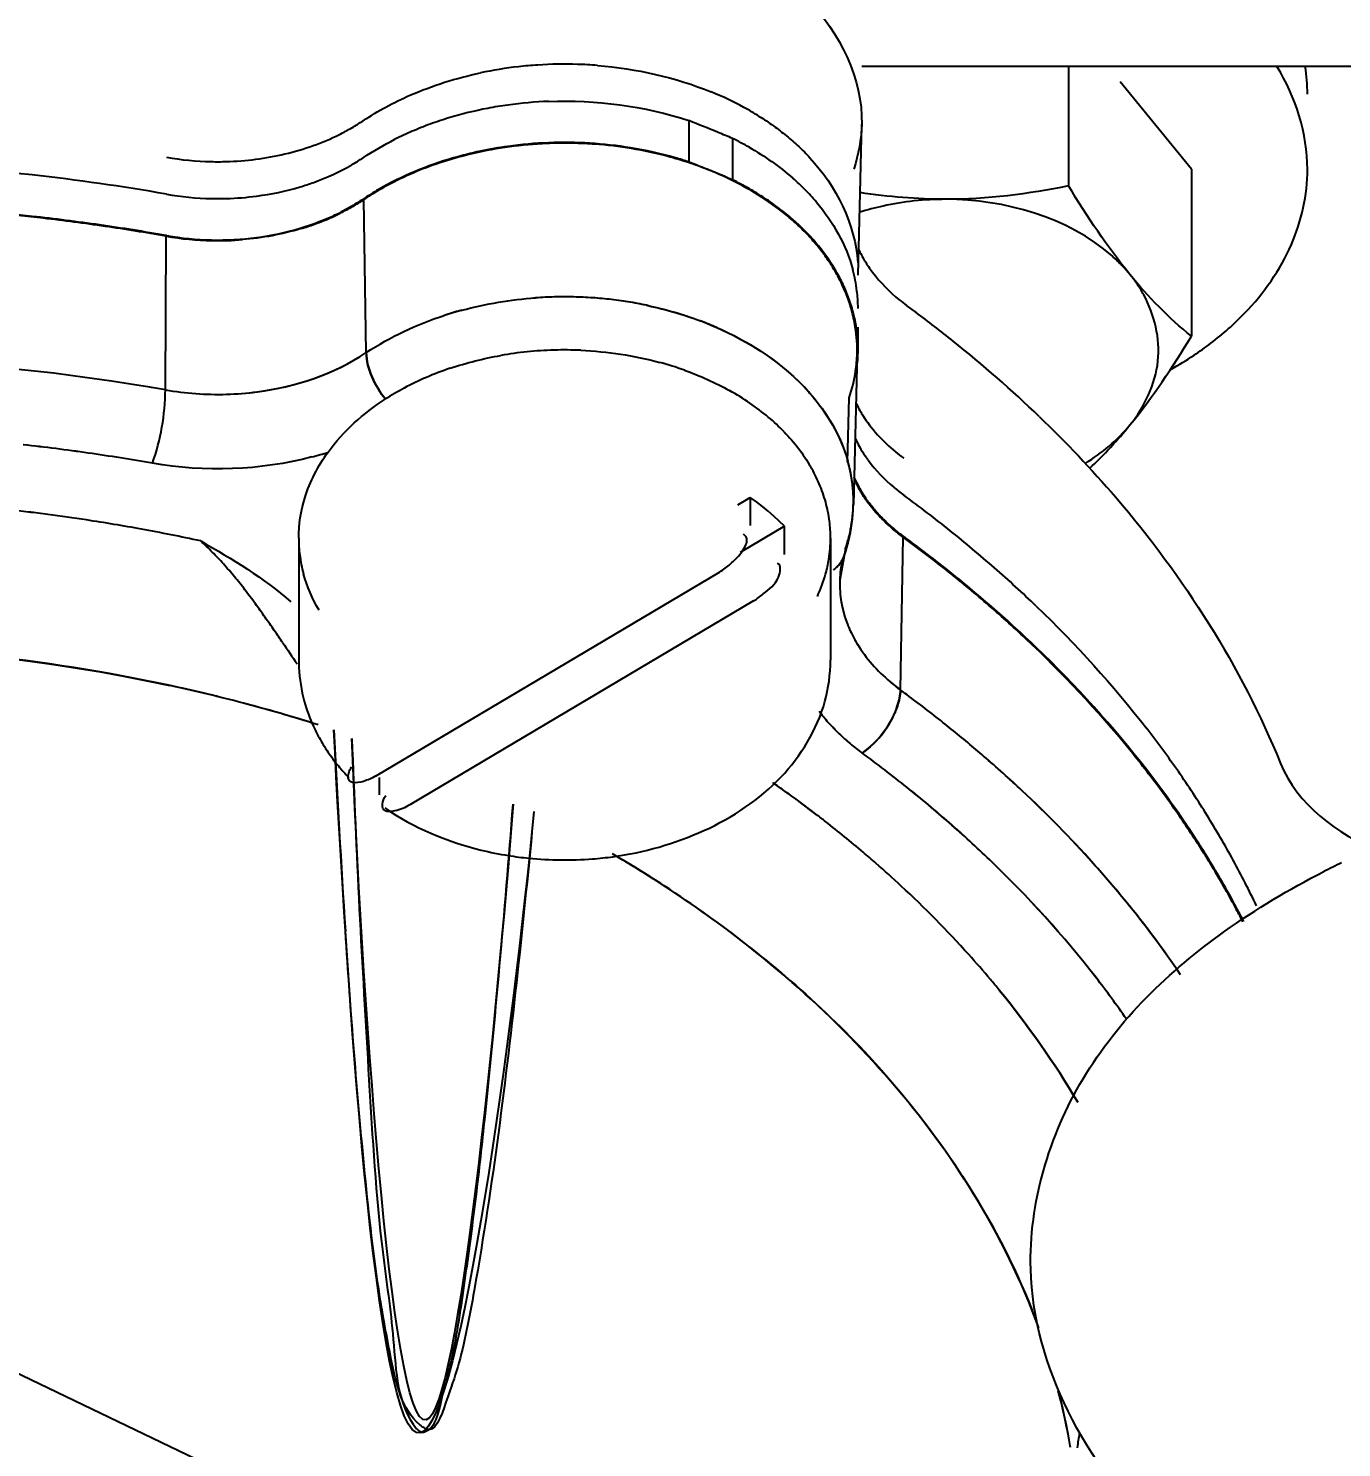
# Model space of a CAD drawing. Header units: millimetres. Extents: x 9130 to 9550, y -18883 to -17651.
# Drawn here: x 9353.8631 to 9354.11, y -18046.2581 to -18045.9913 of the extents above; entities that cross this region are included whole.
import ezdxf

# ---------------------------------------------------------------- set-up
doc = ezdxf.new("R2010")
doc.units = ezdxf.units.MM
doc.layers.add('3884027_DKREDXF_CONTINUOUS_LINE', color=7, linetype='Continuous')
doc.styles.add('KOTE ZA MONNTAZU', font='simplex.shx', dxfattribs={"width": 0.7, "oblique": 8, "height": 3})
doc.dimstyles.new('KOTE ZA MONTAZU u cm', dxfattribs={"dimscale": 0, "dimtxt": 1.5, "dimasz": 1.5, "dimexe": 0.8, "dimexo": 0.1, "dimgap": 1, "dimtad": 1, "dimdec": 1, "dimlfac": 10, "dimzin": 12, "dimdsep": 46, "dimtxsty": 'KOTE ZA MONNTAZU', "dimcen": 1.5, "dimclrt": 1, "dimadec": 0, "dimazin": 0, "dimtfac": 1, "dimtdec": 1, "dimtmove": 0, "dimatfit": 3, "dimfxl": 1, "dimtolj": 2, "dimtzin": 0, "dimarcsym": 0})

# ---------------------------------------------------------------- blocks, each defined once
blk = doc.blocks.new('*D1102')
at = {"color": 0, "lineweight": -2, "transparency": 16777216}
for p, q in [((9345.409900719793, -18047.62649770107), (9345.409900719793, -18048.7073860062)), ((9359.40990071979, -18047.62649770108), (9359.40990071979, -18048.7073860062)), ((9346.009900719793, -18048.5073860062), (9358.809900719789, -18048.5073860062))]:
    blk.add_line(p, q, dxfattribs=at)
at = {"color": 0, "transparency": 16777216}
for points in [[(9346.009900719793, -18048.4073860062), (9346.009900719793, -18048.6073860062), (9345.409900719793, -18048.5073860062)], [(9358.809900719789, -18048.4073860062), (9358.809900719789, -18048.6073860062), (9359.40990071979, -18048.5073860062)]]:
    blk.add_solid(points, dxfattribs=at)
at = {"layer": 'Defpoints', "color": 0, "transparency": 16777216}
for p in [(9345.409900719793, -18047.52649770107), (9359.40990071979, -18047.52649770108), (9359.40990071979, -18048.5073860062)]:
    blk.add_point(p, dxfattribs=at)
at = {"color": 1, "transparency": 16777216, "insert": (9352.40990071979, -18047.7073860062), "char_height": 3, "width": 6.92318780531059, "attachment_point": 5, "style": 'KOTE ZA MONNTAZU'}
blk.add_mtext('\\A2;{\\H0.4x;140 cm}', dxfattribs=at)

msp = doc.modelspace()

# ---------------------------------------------------------------- linework, layer by layer
at = {"layer": '3884027_DKREDXF_CONTINUOUS_LINE', "color": 6, "linetype": 'Continuous'}
for p, q in [((9354.438900719791, -18045.99849770108), (9354.019765018902, -18045.99849770108)), ((9354.05865244056, -18045.99849770108), (9354.05865244056, -18046.02091711173)), ((9354.08174645133, -18046.0177865067), (9354.068343039484, -18046.00137074678)), ((9354.019063876813, -18046.03772185053), (9354.019765018902, -18046.00932282751)), ((9354.08174645133, -18046.0177865067), (9354.08174645133, -18046.04920138298)), ((9354.019072282545, -18046.05176671487), (9354.019072282545, -18046.04748505106)), ((9354.018892398593, -18046.05244557024), (9354.018191256504, -18046.08084459341)), ((9353.998797078364, -18046.07947929459), (9353.998797078364, -18046.08478259544)), ((9354.00522495268, -18046.09019934871), (9354.00522495268, -18046.08489604785)), ((9353.913900778223, -18046.08712205393), (9353.913900778223, -18046.11010308403)), ((9354.013900778222, -18046.08712205393), (9354.013900778222, -18046.11010308404)), ((9354.01648126236, -18046.09047592924), (9354.01563913474, -18046.09501618491)), ((9353.928356038161, -18046.13188087303), (9353.993017643968, -18046.09351502406)), ((9354.164857968057, -18046.39004102841), (9353.554699596281, -18046.09716500996)), ((9353.999445518284, -18046.09893177732), (9353.934783912477, -18046.13729762629)), ((9353.929004478081, -18046.13216307941), (9353.929004478081, -18046.13542345319))]:
    msp.add_line(p, q, dxfattribs=at)
at = {"layer": '3884027_DKREDXF_CONTINUOUS_LINE', "color": 7, "linetype": 'Continuous'}
for p, q in [((9353.987278650953, -18046.00865180563), (9353.987278650953, -18046.01642997792)), ((9353.995490350246, -18046.01200421962), (9353.995490350246, -18046.01978239192)), ((9353.926617885953, -18046.05226076525), (9353.926136390752, -18046.02349259257)), ((9353.888832698338, -18046.05926390853), (9353.889002210732, -18046.03037507757)), ((9353.94438773686, -18046.04434432951), (9353.944573965326, -18046.04429389889)), ((9354.01711906076, -18046.07288461907), (9354.017411542101, -18046.06075554676)), ((9353.996469770465, -18046.0808601626), (9353.998797078364, -18046.07947929459)), ((9353.999973019805, -18046.08031714407), (9353.998797078364, -18046.07947929459)), ((9354.003254565008, -18046.0829905572), (9354.002203007856, -18046.08207375587)), ((9354.00522495268, -18046.08489604785), (9353.996878586991, -18046.08984822003)), ((9354.02704480813, -18046.11568878447), (9354.027549341305, -18046.08693672535)), ((9354.0250912594, -18046.11414827352), (9354.025111029829, -18046.11416503419))]:
    msp.add_line(p, q, dxfattribs=at)
for points in [[(9354.002203007856, -18046.08207375587), (9354.001108754108, -18046.08118228783), (9353.999973019805, -18046.08031714407)], [(9354.00522495268, -18046.08489604785), (9354.004262256569, -18046.08393167293), (9354.003254565008, -18046.0829905572)]]:
    msp.add_lwpolyline(points, dxfattribs=at)
at = {"layer": '3884027_DKREDXF_CONTINUOUS_LINE', "color": 6, "linetype": 'Continuous'}
for centre, radius, start, end in [((9353.96360545826, -18046.07315746551), 0.075112271701, 96.41668341887036, 101.9434231440538), ((9353.963849813483, -18046.07513518334), 0.07710491175600001, 93.69926369227953, 96.43288131589381), ((9353.96390092743, -18046.07596684529), 0.07793813878700001, 88.2284791756444, 93.69731486115668), ((9353.963911501183, -18046.07570176385), 0.07767285719900002, 85.45692812399935, 88.23023036033095), ((9354.06935763563, -18046.00365320867), 0.034200795305, 0.01480541694708467, 8.689704404897284), ((9353.9686548538, -18046.05934330779), 0.06055690771200001, 61.42943340854934, 67.85026755733199), ((9353.962929960415, -18046.0767966128), 0.07173608966400001, 100.8276687940647, 106.8499657738011), ((9353.963580468948, -18046.08001009953), 0.07501457554200001, 97.93247956886268, 100.8545969049172), ((9353.963850606511, -18046.08203627899), 0.077058648842, 92.18396798727612, 97.9235034386875), ((9353.971041301362, -18046.05487776971), 0.05549386143500001, 57.9403833050261, 61.38838707400313), ((9353.9046960359, -18045.97671323492), 0.038424440471, 299.9278144918206, 303.705393484564), ((9353.960677468023, -18046.06986578968), 0.064445050487, 110.0068265202058, 113.2394662850082), ((9353.96177089488, -18046.07286821011), 0.067640376863, 106.8748771077914, 110.0070096346578), ((9353.901117660878, -18045.96991137874), 0.04611483990100001, 289.6492241796793, 296.3082688572795), ((9353.902962424994, -18045.97370861412), 0.04189332246100001, 296.3482713158353, 299.9324796365461), ((9353.959330111868, -18046.06673475002), 0.06103641867500001, 113.2370190647532, 116.5897224376199), ((9353.96988190081, -18046.06389741391), 0.057867923185, 60.25990310994749, 63.73440937922761), ((9353.963268931724, -18046.08597792447), 0.07317855532400001, 97.89446979568413, 106.093886692245), ((9353.96385220203, -18046.08983567917), 0.07707987545400001, 92.19160038822702, 97.93006338681367), ((9353.963900261328, -18046.0907126485), 0.07795804251300001, 86.50491719912645, 92.20224820509202), ((9353.963999989404, -18046.0893227101), 0.07656461107200002, 80.75121552074773, 86.51599846144248), ((9353.964641538738, -18046.08552906672), 0.07271717884800001, 73.99092299773275, 80.76972273968515), ((9353.818900719534, -18046.42553212229), 0.409137783412, 83.69952909743319, 96.30044725175912), ((9353.898628243138, -18045.96090687913), 0.05545917604800001, 260.0480537009016, 268.8063289625509), ((9353.898666578143, -18045.96017054694), 0.056196151748, 268.782891725808, 271.6283205630235), ((9353.898681545748, -18045.96037967925), 0.055986679292, 271.6190907645346, 277.3656080466023), ((9353.904691827078, -18045.98365511644), 0.038431583727, 299.9485774758274, 303.7058323178904), ((9353.965684154567, -18046.0817380765), 0.068785681749, 71.70323623367129, 73.95482688127717), ((9353.82002010381, -18046.41466140117), 0.398209884962, 80.01824136784765, 83.68796711196497), ((9353.96994507826, -18046.07154304214), 0.057721103866, 60.24858235421004, 63.7324225503766), ((9353.97795942698, -18046.05246867653), 0.04383516622200001, 44.68210032600958, 48.86477144151339), ((9353.89862843936, -18045.96785309017), 0.05546063777300001, 260.0481128532907, 268.8262651506105), ((9353.900173578857, -18045.97433029495), 0.048813982526, 286.6478034838703, 289.8363324451714), ((9353.955882553046, -18046.06816446645), 0.053808124238, 120.0604416002508, 123.7112426720533), ((9353.971540794426, -18046.0687582787), 0.05451155488000001, 56.64309175310471, 60.25223368411919), ((9353.98020301459, -18046.0502521994), 0.040681366418, 40.28833866487494, 44.68445459384527), ((9353.81890071964, -18046.43331029688), 0.409137783412, 83.69953389659479, 96.30045205092057), ((9353.898666449693, -18045.96711566109), 0.05619869539400001, 268.8029213848027, 271.7052478177739), ((9353.898683129317, -18045.96735310011), 0.055960866002, 271.6954120833425, 277.5062343733538), ((9353.973616376652, -18046.06561195094), 0.05074228363500001, 52.85847478153804, 56.64719892672525), ((9353.975847002877, -18046.06266361187), 0.04704520476100001, 48.86708778510089, 52.8560030625026), ((9354.034623716385, -18046.07475672455), 0.05122032626600001, 102.2397504126687, 107.3799785644163), ((9354.035528492046, -18046.0791024284), 0.05565907550300001, 89.96918190379222, 102.2015673106653), ((9353.819698654233, -18046.42497290582), 0.4007632009320001, 81.85498902388817, 83.68211338522575), ((9353.900191477771, -18045.98203041876), 0.04888322729, 286.5985366560849, 290.4821104320816), ((9353.901095389998, -18045.98447401435), 0.04627782055700001, 290.4923645764358, 293.0665080526463), ((9353.901940469916, -18045.98645255527), 0.04412636092, 293.0634888265186, 296.4734726337293), ((9353.820443001716, -18046.4197893759), 0.395526500678, 80.01203052569163, 81.8553427664125), ((9353.898612476942, -18045.97555058571), 0.055537352143, 260.078717397022, 268.8439906816697), ((9353.898708664334, -18045.9751503823), 0.055939484026, 268.7537609530436, 277.4794193048056), ((9353.89912964461, -18045.97830964181), 0.05275230583000001, 277.4727315194561, 286.5493294000128), ((9353.986400499396, -18046.05352483672), 0.033002054187, 25.79322853342345, 30.84511023831888), ((9353.990682299549, -18046.0440899745), 0.02839683342400001, 6.891115832670472, 15.10815007526028), ((9353.988075230265, -18046.05271290453), 0.031140884755, 20.5373068497513, 25.78895485045248), ((9353.9913332765, -18046.04399870972), 0.027739611757, 3.867365575078054, 6.865298535439931), ((9353.98950990326, -18046.05217620163), 0.029609109291, 14.76452357333803, 20.5386919196925), ((9353.991526067477, -18046.0439856575), 0.027546379459, 359.9935852782088, 3.867325391648298), ((9354.048145545943, -18046.01610684264), 0.033797388652, 230.8939848879621, 233.7845601714631), ((9353.87377816246, -18046.25415463303), 0.261280118286, 53.29798195580185, 53.7767386318279), ((9353.990886823334, -18046.05182454205), 0.02818803591000001, 3.908206067666612, 14.7865893456028), ((9353.877254433703, -18046.24953345752), 0.255497465554, 51.31885464964169, 53.30364549088462), ((9353.9913823822, -18046.05176388159), 0.027689899174, 352.2948790572639, 359.9936606716749), ((9353.991468894712, -18046.05176677241), 0.027603386493, 359.9996412132979, 3.870921934745634), ((9353.88734009117, -18046.23715420452), 0.239530419661, 46.19361383946642, 51.35147468309599), ((9354.04770825618, -18046.00098562427), 0.062224926354, 303.6418220427225, 307.2885613623837), ((9354.045100158126, -18045.99705308877), 0.066943714428, 299.3927869871511, 303.6355432710288), ((9354.04005122771, -18046.05130781437), 0.02379017027200001, 205.8742196372648, 212.1561556768284), ((9354.039877346191, -18046.0583510959), 0.023591667951, 204.905358785272, 211.7002233722654), ((9354.041657388441, -18046.05725523521), 0.025681991564, 211.6935317090587, 216.586545462007), ((9354.047945774162, -18046.04444038387), 0.034315109556, 230.5153886909345, 233.7868781571628), ((9354.039311779217, -18046.06639962254), 0.022963905084, 203.7635864083807, 206.512297465792), ((9354.040353837167, -18046.06586993916), 0.024132825645, 206.5332306337867, 211.6253960291386), ((9354.047840308196, -18046.05152603837), 0.03414146440000001, 229.7270669171728, 233.792856382053), ((9353.985513653117, -18046.08000324777), 0.032685720857, 346.3448659619172, 358.1785064453355), ((9353.876415863111, -18046.2856313896), 0.256016520135, 51.32214570296632, 53.78556066906985), ((9354.044804699219, -18046.06254257406), 0.02970284460500001, 220.9185217522854, 225.5987953112978), ((9353.883605172656, -18046.27665188803), 0.244513580535, 48.78239747424607, 51.32234123087557), ((9353.984845964429, -18046.07984718975), 0.03337154464400001, 341.4283505314686, 343.9392135209829), ((9353.985021462098, -18046.07989777031), 0.03318890340400001, 343.9393061728101, 346.3685153694674), ((9353.876415857916, -18046.29340957108), 0.256016528763, 51.32214938356957, 53.785560641929), ((9353.883605157605, -18046.28443008068), 0.2445136040350001, 48.78240433501364, 51.32234491548382), ((9353.890939600233, -18046.26827979391), 0.233383181276, 46.16264258081021, 48.78252095988086), ((9353.890939577273, -18046.27605799359), 0.233383215279, 46.16265203177642, 48.78252782611906), ((9353.943332339646, -18046.11010338819), 0.029415062106, 179.9969762472386, 182.7132365220847), ((9353.984451783597, -18046.11009289836), 0.029432497224, 344.6930880115992, 359.9777418005257), ((9353.943200637628, -18046.11011471123), 0.029282972168, 182.7033048105932, 195.2647738168121), ((9353.944246423654, -18046.10978293582), 0.03037924507, 195.3491461018211, 204.8623984347804), ((9353.946212583412, -18046.1089079342), 0.032531083961, 204.8047232019588, 208.8671102443319), ((9353.92023100018, -18046.24169722318), 0.193769816322, 34.82707023812487, 37.79262720199759), ((9353.947714045245, -18046.10807217322), 0.034249466059, 208.8788798149717, 214.2192118320492), ((9353.949397676619, -18046.10692808326), 0.036285038678, 214.2179972757318, 219.4182672966207), ((9353.950843717283, -18046.10574582721), 0.038152855687, 219.4109497535101, 223.8208390981472), ((9353.920230970007, -18046.24947541994), 0.193769853758, 34.82708274443245, 37.79264020534681), ((9353.927090323517, -18046.23692261531), 0.185412353027, 31.77237300955352, 34.8264497388484), ((9353.92709029768, -18046.24470080686), 0.185412383926, 31.77238405008247, 34.82646225110793), ((9353.933581397754, -18046.23289915932), 0.177775453436, 28.63050321484479, 31.77150957425278), ((9353.963369419454, -18046.08395106459), 0.063664694314, 256.2061683860337, 260.9233096157715), ((9353.963765406663, -18046.08156061698), 0.066087679859, 260.9112410969369, 264.3117656230685), ((9353.963897061623, -18046.08026184558), 0.067393105117, 264.3098285719792, 274.454775325684), ((9353.963966017307, -18046.08136236071), 0.066290560868, 274.4692370522045, 277.8162656500273), ((9353.933581378076, -18046.24067734533), 0.177775476184, 28.63051173342878, 31.77152061969696), ((9353.939636008226, -18046.22959029412), 0.170875679057, 25.40422997001023, 28.62944322089704), ((9354.185445995417, -18046.30423925266), 0.173344417263, 115.803832812035, 117.0417179067858), ((9353.93802738371, -18046.23821918088), 0.172695242536, 27.22597955997587, 28.62146941169405)]:
    msp.add_arc(centre, radius, start, end, dxfattribs=at)
at = {"layer": '3884027_DKREDXF_CONTINUOUS_LINE', "color": 7, "linetype": 'Continuous'}
for centre, radius, start, end in [((9353.83994525947, -18046.38129441104), 0.400711419011, 67.58095715294326, 68.4274203020781), ((9353.841508516927, -18046.37749261484), 0.396600773708, 67.15409881891082, 67.58026159598049), ((9353.963848763507, -18046.0897500691), 0.076872552248, 93.74515954182057, 96.41464867812554), ((9353.963896342486, -18046.09043976589), 0.077563883986, 91.09161918740898, 93.74695248380986), ((9353.963900009354, -18046.09064443317), 0.07776858398300002, 88.45323255350348, 91.09144755630437), ((9353.963909712345, -18046.09037050875), 0.077494497497, 85.84056656790811, 88.45493708807606), ((9353.964021805312, -18046.08902281976), 0.07614222917100001, 80.57212595293794, 85.8511367533762), ((9353.964576082757, -18046.08575545033), 0.072828200452, 75.0598997037729, 80.58123323050053), ((9353.965416408997, -18046.08250497187), 0.069470962721, 72.49114797704128, 75.03838780907957), ((9353.96624128835, -18046.07991411503), 0.06675197187000001, 69.24607199226308, 72.49732429379989), ((9353.839455295578, -18046.39029854871), 0.4020316562370001, 68.00440843305968, 68.42672459370807), ((9353.967354278482, -18046.07696877182), 0.06360335555800001, 66.23099686929697, 69.2434340933941), ((9353.84097173004, -18046.38655825785), 0.3979956530150001, 67.15484561681264, 68.00515508058373), ((9353.969384709455, -18046.07248524913), 0.058681791461, 59.73028472763492, 66.2809099833737), ((9353.955854046924, -18046.06802880837), 0.05354075764400001, 120.2795017082747, 123.7139766575673), ((9353.957747033017, -18046.07126498467), 0.05728992088900001, 116.9550980624038, 120.2824987572099), ((9353.972848526226, -18046.06657859746), 0.051834431943, 52.57395674381463, 59.74597462390186), ((9353.818900590553, -18046.43307246937), 0.408778668779, 83.39789226869301, 96.5912439852719), ((9353.819775123442, -18046.42426810439), 0.3999321671030001, 81.70052120832717, 83.37732863295723), ((9353.900870656731, -18045.98379274971), 0.047123158985, 289.8646659383124, 292.1791721914474), ((9353.901834354225, -18045.98612638467), 0.044598396256, 292.1644822574, 296.478258615362), ((9353.975843265029, -18046.06258719222), 0.04684471440700001, 48.76147191448132, 52.5158755384871), ((9353.977915105655, -18046.06022317971), 0.04370129611100001, 44.81466218576691, 48.76097355644945), ((9353.820481559052, -18046.41943821251), 0.395050886188, 80.01166585612445, 81.70079036549552), ((9353.898613628136, -18045.97541403828), 0.05579510630700001, 260.0805949041379, 268.9632149192937), ((9353.900140035059, -18045.98175776519), 0.049285322719, 286.7286418157561, 289.8596219018301), ((9353.898700731095, -18045.9744937008), 0.05671691292600001, 268.8920602041881, 274.6954407622904), ((9353.984049973618, -18046.05490974646), 0.035570870202, 31.92403511723815, 36.38624544624558), ((9353.985861815077, -18046.05377889932), 0.033435084262, 27.2919736200963, 31.92109660996695), ((9353.987473817322, -18046.0529469344), 0.03162105096200001, 22.52277029843084, 27.29159605631446), ((9353.989250101999, -18046.05222582142), 0.029704028884, 14.11392279944224, 22.55034386713388), ((9353.96388867227, -18046.11822023372), 0.076440625326, 91.74015708453865, 94.39913389119556), ((9353.963892172325, -18046.11829411503), 0.07651376443600001, 91.40164269876404, 94.07652021053285), ((9353.963900142919, -18046.11849665085), 0.07671726336200001, 86.38422182207886, 91.7424509773404), ((9353.96390055477, -18046.11847411977), 0.07669392045800001, 86.06628890948777, 91.40461369949428), ((9353.963996793756, -18046.11715799513), 0.07537517802000002, 80.95838561463545, 86.39337061216979), ((9353.96395921345, -18046.1175997382), 0.07581757475400001, 83.37805950147565, 86.06518249121194), ((9353.96420941016, -18046.11561224208), 0.073814488314, 77.93260218396723, 83.39306712247092), ((9353.964335225215, -18046.11495347668), 0.073144867805, 78.16828794189823, 80.94881521290793), ((9353.962313516515, -18046.11021231462), 0.06826364361000002, 105.2241728371048, 107.9660502145592), ((9353.962337067058, -18046.11028687145), 0.06834098239700001, 105.065058002901, 107.9653574616084), ((9353.96728334316, -18046.10512312163), 0.06286465027100001, 66.2985508701816, 69.32596277734739), ((9353.990668397719, -18046.05185463632), 0.02823803734900001, 7.439489003259858, 14.08525733969463), ((9353.99123855198, -18046.05177569331), 0.02766246145000001, 2.323104265987273, 7.430260650490122), ((9353.963888762659, -18046.12205870641), 0.070291813588, 91.6179066118655, 95.73602678678401), ((9353.963899906887, -18046.12245392156), 0.070687185824, 87.5136821479133, 91.61789142506544), ((9353.991402089627, -18046.05176653338), 0.027498687029, 358.5926056150849, 2.317846445147817), ((9353.818858296336, -18046.45996432129), 0.406768336066, 80.51428051491904, 96.93255171189851), ((9353.963730477497, -18046.12056366018), 0.068788433765, 95.7293053829257, 99.90563089307639), ((9353.965582115767, -18046.11406759328), 0.06211246556100001, 70.40302353541128, 74.88497270128109), ((9353.991242833892, -18046.0517597019), 0.027658062665, 351.7112137130265, 358.5865609416642), ((9353.9594755171, -18046.10712216392), 0.054639153941, 113.2243436176163, 118.0988316971128), ((9353.961227237627, -18046.11118374576), 0.059062377902, 108.6052293968291, 113.2322611088408), ((9353.990206754655, -18046.05158705685), 0.02870821602300001, 341.3752822656663, 351.6683483817431), ((9353.820824865246, -18046.44534347571), 0.392023593105, 80.00984667797258, 80.44560834697141), ((9353.898656995641, -18046.0031763115), 0.056941213376, 260.0649160208662, 271.6880649872549), ((9353.898682998371, -18046.00292475386), 0.05719190561200001, 271.6546024832448, 277.4973906672781), ((9353.898682080098, -18046.00290680873), 0.05721016320900001, 271.6550111622781, 277.3657257268254), ((9353.957373962114, -18046.10317319692), 0.05016580693700001, 118.1057770254541, 122.81745371954), ((9353.970822051326, -18046.10251629314), 0.049397333898, 55.57796937473476, 60.78414988933004), ((9353.979362189335, -18046.08688417368), 0.04083585172000001, 41.64811843434903, 45.64102542610097), ((9353.979511900421, -18046.0867411737), 0.04062785476300001, 41.31161293045092, 45.38784248987797), ((9353.973846199608, -18046.09812165714), 0.044062713259, 49.94253044407215, 55.59147978186632), ((9353.97652056521, -18046.09491951939), 0.03989069847900001, 44.13375394399651, 49.9227146338517), ((9353.819679751448, -18046.45291282622), 0.3856613735210001, 81.85512678277101, 83.6828057781792), ((9353.819635052352, -18046.45325956145), 0.3860107405570001, 81.85324798448218, 83.67879040425751), ((9353.82033426183, -18046.44832921658), 0.381031269966, 80.01281770172352, 81.85490397674431), ((9353.820358755935, -18046.44821613028), 0.3809156505820001, 80.013484928846, 81.85350377127885), ((9353.900078340712, -18046.00998268383), 0.06400519349600002, 284.7357598661592, 287.656917832662), ((9353.900081643713, -18046.0100014802), 0.063985993685, 284.7504618535291, 287.6596755790325), ((9353.99014374093, -18046.08029593662), 0.028063278177, 7.663619823468337, 15.75629472218351), ((9353.990103908882, -18046.08030581867), 0.028105404168, 8.223756296109164, 15.75843057351662), ((9353.984827556842, -18046.08843029094), 0.029301750747, 23.13686573485507, 30.11506014751766), ((9353.986741482275, -18046.0876081499), 0.027218721844, 15.35982210114044, 23.1284904384585), ((9353.990870731477, -18046.08018627985), 0.02732936941200001, 2.891036183933258, 8.20567651586046), ((9353.99090589609, -18046.08018305296), 0.02729287863, 2.341274766124119, 7.64212993726546), ((9354.040346951175, -18046.06582890485), 0.024307814212, 206.7829866482585, 211.821588233786), ((9353.988143110755, -18046.08722024424), 0.025764409295, 7.293009251230613, 15.3536245729733), ((9353.991007435865, -18046.08016742704), 0.027192354277, 354.0899749203894, 358.5776712861391), ((9353.991104964001, -18046.0801729489), 0.0270935642, 358.1719562201465, 2.886676329372286), ((9353.819455515108, -18046.44261108204), 0.363007407124, 83.09480851479775, 83.69765330805623), ((9353.819689342212, -18046.44078890039), 0.3611703906050001, 82.51170796534807, 83.09932271001891), ((9353.819613120077, -18046.44130820274), 0.361695029981, 82.51046051185205, 83.09478012454798), ((9353.81988824381, -18046.43924556467), 0.3596141279130001, 81.34702247272162, 82.51108532910938), ((9353.82007673948, -18046.43788275478), 0.358238543064, 81.34403253965466, 82.51256427204306), ((9353.820508040795, -18046.43522253773), 0.355543644226, 79.65792169418944, 81.34822784276639), ((9353.820579942216, -18046.43457279033), 0.3548905470670001, 79.65062958238474, 81.3439224113948), ((9353.988819759916, -18046.08712258129), 0.025080838981, 0.0002557543990894636, 7.267933850393387), ((9353.990355009317, -18046.0800890012), 0.02784857137500001, 348.9037829173549, 351.7926024761989), ((9353.990349289643, -18046.08008834357), 0.02785541666600001, 348.9049418779667, 351.7931120265507), ((9353.990664785963, -18046.08013429046), 0.02753550218, 351.7938565526238, 354.09468461709), ((9353.990654130122, -18046.08013290898), 0.027547336421, 351.7943468106938, 354.0942264176051), ((9354.04476489439, -18046.0625127455), 0.029844309959, 220.9504019573047, 225.6149704782905), ((9353.821447324592, -18046.42989045673), 0.3501285672280001, 77.79210301955068, 79.6526079564893), ((9353.82145956328, -18046.4300144135), 0.350249312173, 77.79827626428946, 79.65809777862609), ((9353.989652835773, -18046.07993516742), 0.028567576189, 343.550991595208, 346.5339083008397), ((9353.99001819506, -18046.08002340629), 0.028191713231, 346.5353956478226, 348.9047049557526), ((9353.85858047021, -18046.128317349), 0.05489453300700001, 44.60648150960961, 47.756192980191), ((9353.93898179653, -18046.08712152657), 0.025080838982, 180.0002557541906, 187.2679338503934), ((9353.988751902847, -18046.08711764452), 0.025148696515, 350.8817367533488, 359.9890077226005), ((9354.012035958573, -18046.08893270893), 0.004695156996, 340.8544380211771, 358.5845331185027), ((9353.98928699672, -18046.07982809721), 0.02894876044300001, 341.4274859293243, 343.5527800723892), ((9353.876096312479, -18046.29375072312), 0.256339705667, 51.52556267731892, 53.78411457408001), ((9353.939658445694, -18046.08702386361), 0.025764409295, 187.2930092512306, 195.3536245729733), ((9353.98803373847, -18046.086998988), 0.025876589743, 344.5564925831256, 350.8743245705319), ((9354.036502513949, -18046.09576387015), 0.020878744328, 167.5170231907222, 172.671511974526), ((9353.986532201734, -18046.08656505281), 0.027439469183, 335.1678891650383, 344.5180178425181), ((9354.036043544018, -18046.09570505445), 0.020416422388, 172.6708549186779, 178.5785298504478), ((9354.036061062057, -18046.0957066101), 0.020433594487, 172.6508323287995, 178.0636807576539), ((9353.882686969051, -18046.28545896296), 0.245747725697, 49.19559212561145, 51.52576905429008), ((9354.035952787746, -18046.09569767459), 0.020325511624, 178.5929801811666, 184.2128812493855), ((9354.035943676443, -18046.09569788197), 0.02031598154400001, 178.0770961525787, 184.214219592601), ((9354.036280083083, -18046.09567237602), 0.020653781131, 184.2161721796347, 189.7999232921631), ((9354.036288791607, -18046.09567134555), 0.02066211368300001, 184.2172799574686, 190.0001333086741), ((9353.76018727146, -18046.20589138002), 0.180317648256, 35.1602493957023, 36.16527943815495), ((9354.036798617597, -18046.09558160406), 0.02118019942, 189.8031386995799, 195.3908222174216), ((9354.03682324297, -18046.0955760647), 0.021204990901, 190.0029043373728, 195.6429883695288), ((9353.8894125586, -18046.27766895554), 0.235456089753, 46.80322075532629, 49.19566389151351), ((9353.674505555615, -18046.26628211857), 0.285143203941, 34.56427877904439, 35.16647838851519), ((9354.037514663736, -18046.09538309529), 0.021923251264, 195.3943503418102, 200.8708282448501), ((9354.037558585182, -18046.09536861858), 0.021969032751, 195.6468560632461, 201.1642203432109), ((9353.421425224917, -18046.44067329167), 0.592489807357, 34.29968251226567, 34.56710738003122), ((9354.03846369091, -18046.09501990032), 0.02293940166900001, 200.8739795517064, 206.2210233570524), ((9354.038532643403, -18046.0949902464), 0.023013998586, 201.1671445156366, 206.524482270402), ((9354.039624130326, -18046.09444720049), 0.024233466466, 206.2234919163115, 211.4215376473593), ((9354.039709392286, -18046.09440194394), 0.024329611377, 206.526524406408, 211.6964350070556), ((9355.16158781517, -18045.25506003035), 1.513179965696, 214.2549195706924, 214.4377913379387), ((9353.822957545699, -18046.42335168286), 0.315634647397, 75.40201074049696, 77.82863574223056), ((9353.822819933202, -18046.42389069802), 0.316189370547, 75.40256219092848, 77.79390889382375), ((9354.04764213244, -18046.08755339358), 0.034869040559, 229.7040418750451, 233.792931189801), ((9354.047658598976, -18046.08753153586), 0.034896075826, 229.7491873369869, 233.7925250742972), ((9353.873264941345, -18046.32562205543), 0.260231090862, 53.45021922953332, 53.77655678751742), ((9353.824679908843, -18046.41668866139), 0.308751050469, 73.8046818690937, 75.3997480463504), ((9353.825204958937, -18046.41463264755), 0.306630653, 73.86381727717459, 75.39777971402034), ((9353.876424382537, -18046.3214011439), 0.254958752486, 51.52839117424619, 53.45571676678747), ((9353.826331323284, -18046.41071254024), 0.3025519422820001, 72.44885938632919, 73.8623985629405), ((9353.825719557148, -18046.41305862691), 0.304975097814, 73.48933868185553, 73.80203832958493), ((9353.826474498399, -18046.4105313886), 0.302337515917, 72.4640587537197, 73.49039753104881), ((9356.491335919758, -18045.99475736969), 2.574027679576, 182.8599985349431, 183.7032413171095), ((9354.044170341765, -18046.09402144485), 0.04141054232300001, 226.1644193282697, 230.0799778089255), ((9354.044192243711, -18046.09400074487), 0.041440204903, 226.1920217975038, 230.0752487468748), ((9353.881874248838, -18046.31453897062), 0.246195735933, 49.65848872890435, 51.52784398215769), ((9354.045967923836, -18046.09187703416), 0.044208718959, 230.076694912128, 233.7892479344487), ((9354.045981623449, -18046.09186606464), 0.044225655453, 230.0723251980208, 233.7830174159287), ((9353.874174562445, -18046.32646906318), 0.246559889467, 51.32434138402592, 53.78361473211228), ((9353.874143768831, -18046.32651854532), 0.246617997622, 51.32271728054624, 53.78458023265949), ((9353.88521562068, -18046.31057179234), 0.241008805384, 49.2053054868536, 49.65342935144469), ((9353.88522112305, -18046.31056538528), 0.241000499198, 49.20299683103568, 49.65342877975861), ((9353.889183632522, -18046.30602486856), 0.234974031281, 46.82698827903723, 49.21341811899387), ((9353.8891799961, -18046.30602904083), 0.234979703697, 46.83193983137489, 49.21104851300577), ((9353.916411214725, -18046.25231167803), 0.198371834048, 36.54102032181515, 39.21175292277943), ((9353.86516785585, -18046.3302400714), 0.240561326243, 54.34400953393506, 55.03067801504655), ((9353.867601499436, -18046.32677086275), 0.23632521096, 52.57487038457552, 55.03197023955467), ((9353.868631192801, -18046.3254462744), 0.234647377034, 52.57765444480394, 54.34881578147869), ((9353.8810671657, -18046.31785874057), 0.235530581469, 48.78669608796756, 51.32442454180946), ((9353.88121643536, -18046.31767973104), 0.2352977836340001, 48.78145929986361, 51.32218368433107), ((9353.899241231726, -18046.2954479957), 0.220379139422, 41.89254576387466, 46.85774109979034), ((9353.899277168346, -18046.29541210703), 0.220328228358, 41.87056034499415, 46.85294997013944), ((9353.92283787975, -18046.24754741856), 0.190371822186, 33.79654167035841, 36.54062053694142), ((9353.871517735739, -18046.32159428394), 0.2298342516590001, 52.00138370007907, 52.56593067489558), ((9353.872149819379, -18046.32081464944), 0.228830825983, 52.00591386377231, 52.57260739348364), ((9353.875193115333, -18046.31693777738), 0.223902087449, 49.70125871067221, 52.00894549604751), ((9353.875632494177, -18046.31639820041), 0.223206472098, 49.69768850234694, 52.01256947634841), ((9353.888271095284, -18046.30963811904), 0.224600109815, 46.16640616030418, 48.78745354481863), ((9353.888233340114, -18046.30967156907), 0.224650360996, 46.16207497167647, 48.78178738757918), ((9353.92900084142, -18046.24342005544), 0.182954462852, 30.98324984998625, 33.79597990451082), ((9353.850927064277, -18046.35536742332), 0.24185745661, 58.99082220221433, 59.71497656366296), ((9353.851651088165, -18046.35423584268), 0.240522111749, 58.93837830236827, 59.7276487750955), ((9353.8571400788, -18046.34529531591), 0.230024054798, 54.20693257552038, 59.02474238312318), ((9353.879329111753, -18046.31201819526), 0.2174749588820001, 48.8478189155821, 49.69403972969828), ((9353.87939491396, -18046.31192426044), 0.2173608474750001, 48.84459177857775, 49.69124194507216), ((9353.85620528388, -18046.34675695529), 0.231765823072, 56.51862027862801, 58.94885486608707), ((9353.882543487902, -18046.30834033757), 0.212590326283, 47.12396692299013, 48.84784062568461), ((9353.882601301973, -18046.30829315745), 0.212516836796, 47.12585708078096, 48.85119966578466), ((9353.909426190976, -18046.28617768521), 0.206607378568, 39.26973263821576, 41.86482971325118), ((9353.909491531429, -18046.28612161702), 0.20652114269, 39.24110262676356, 41.84264249575358), ((9353.934832499877, -18046.23991590228), 0.176150983951, 28.09497010055627, 30.9825640847491), ((9353.867693547307, -18046.32970266089), 0.211203818062, 48.83805567481897, 56.56573830189819), ((9353.890963915046, -18046.29944256129), 0.200340444552, 41.98727382838638, 47.15729823674698), ((9353.891114475979, -18046.29929262077), 0.200128546045, 41.98417282041908, 47.15878178780715), ((9353.918813555241, -18046.27860085147), 0.194544010062, 34.19687339605567, 39.29215855424349), ((9353.918850036405, -18046.27857433591), 0.194498782915, 34.19621195329857, 39.26312262526553), ((9353.868952429637, -18046.32892632129), 0.209838031169, 49.082566420364, 54.20907430103207), ((9353.938467166367, -18046.23794717581), 0.172017457446, 27.21351578710251, 28.08662365912983), ((9353.899931514376, -18046.29121677694), 0.188172155953, 40.04772642356604, 41.95221024217669), ((9353.899836370942, -18046.29128836329), 0.18829108815, 40.04576960996538, 41.94902519421834), ((9353.903294194812, -18046.28837215865), 0.183767695291, 39.23352325226422, 40.04337832820649), ((9353.903005675575, -18046.28860751073), 0.184140029784, 39.23346560213209, 40.04167904362849), ((9353.916433107393, -18046.28407807809), 0.186512211276, 34.82762832013369, 37.79282494511396), ((9353.916399486743, -18046.28410213594), 0.186553492306, 34.82486799647216, 37.79114418676345), ((9353.93386416685, -18046.27931926613), 0.126932512966, 10.94991680931557, 14.54360790651406), ((9353.935285935875, -18046.27903252636), 0.125495042057, 10.91234614678279, 14.51336736010682), ((9353.935523682327, -18046.27898628128), 0.125239961081, 9.581317866020795, 10.94456603450212), ((9353.93691336116, -18046.27870547993), 0.123835132469, 9.559756831286277, 10.90630833778564), ((9354.14132121704, -18046.27038351244), 0.08197867188000002, 169.4862253600814, 171.4218288405291)]:
    msp.add_arc(centre, radius, start, end, dxfattribs=at)
at = {"layer": '3884027_DKREDXF_CONTINUOUS_LINE', "color": 6, "linetype": 'Continuous'}
for points, knots in [([(9354.001765888343, -18045.97958155262), (9354.004548893396, -18045.98139526279), (9354.013899662512, -18045.98862691596), (9354.019976614441, -18046.00078552734), (9354.019764953502, -18046.00932545974)], [0, 0, 0, 0, 0.2799843074, 1, 1, 1, 1]), ([(9354.00049751947, -18046.00784693013), (9354.001397674228, -18046.008411131), (9354.003145619341, -18046.00958030789), (9354.004817283565, -18046.01085647051), (9354.00562189938, -18046.01151400465)], [0, 0, 0, 0, 0.5055300604, 1, 1, 1, 1]), ([(9354.00562189938, -18046.01151400465), (9354.006405607122, -18046.01215445267), (9354.007914635838, -18046.01347104368), (9354.009330535153, -18046.01488761615), (9354.010003830981, -18046.01561188864)], [0, 0, 0, 0, 0.5058033947, 1, 1, 1, 1]), ([(9353.926018631699, -18046.02340443478), (9353.925320887263, -18046.02387040678), (9353.923877041487, -18046.02476602273), (9353.92237981286, -18046.02556888341), (9353.921611269989, -18046.02595186352)], [0, 0, 0, 0, 0.4942137363, 1, 1, 1, 1]), ([(9354.01916164547, -18046.03281024611), (9354.019512960253, -18046.03356515098), (9354.020312365317, -18046.03505869455), (9354.021264931644, -18046.03645889758), (9354.021781042999, -18046.03714380148)], [0, 0, 0, 0, 0.4926212627, 1, 1, 1, 1]), ([(9354.070199445947, -18046.03758549658), (9354.0696949442, -18046.03696761064), (9354.068616132166, -18046.03575806655), (9354.067444212827, -18046.03463899735), (9354.066829849604, -18046.03409449478)], [0, 0, 0, 0, 0.4928203584, 1, 1, 1, 1]), ([(9354.072783999125, -18046.04139585177), (9354.072416501118, -18046.04073027386), (9354.07161062024, -18046.03941947305), (9354.070690230294, -18046.03818658218), (9354.070199445947, -18046.03758549658)], [0, 0, 0, 0, 0.4948893164, 1, 1, 1, 1]), ([(9354.053148704561, -18046.06428915407), (9354.058170588904, -18046.06911301307), (9354.076487373031, -18046.08836705877), (9354.091113545977, -18046.11131374259), (9354.098489634898, -18046.12948937107)], [0, 0, 0, 0, 0.2619917009, 1, 1, 1, 1]), ([(9354.022359989014, -18046.08199749532), (9354.021883639662, -18046.08144725578), (9354.020983529017, -18046.08032308754), (9354.020177213513, -18046.07912961818), (9354.019804866528, -18046.07852430913)], [0, 0, 0, 0, 0.5059519913, 1, 1, 1, 1]), ([(9354.027672730952, -18046.08685250546), (9354.02702181235, -18046.08637569318), (9354.025766653014, -18046.08538931299), (9354.024584962603, -18046.0843157249), (9354.024022261538, -18046.08376400808)], [0, 0, 0, 0, 0.5059008645, 1, 1, 1, 1]), ([(9353.998174930186, -18046.08754630209), (9353.998174930186, -18046.0873282578), (9353.998075820631, -18046.08686143253), (9353.997731479614, -18046.08652927293), (9353.997533872813, -18046.08640203658)], [0, 0, 0, 0, 0.4812585847, 1, 1, 1, 1]), ([(9353.99705429921, -18046.0899624954), (9353.99736295371, -18046.08956790309), (9353.997870236666, -18046.08882755855), (9353.998174930186, -18046.08794362539), (9353.998174930186, -18046.08754630209)], [0, 0, 0, 0, 0.5576907739, 1, 1, 1, 1]), ([(9353.993017643968, -18046.09351502406), (9353.993756539012, -18046.09307651936), (9353.995192213826, -18046.09197839765), (9353.996475498263, -18046.09070245027), (9353.99705429921, -18046.0899624954)], [0, 0, 0, 0, 0.4776994567, 1, 1, 1, 1]), ([(9354.001246296955, -18046.09763729397), (9354.002343958471, -18046.09672483721), (9354.004183608575, -18046.09550989807), (9354.004695186684, -18046.09230121307), (9354.003956441638, -18046.09182662313)], [0, 0, 0, 0, 0.6191384813, 1, 1, 1, 1]), ([(9353.999445518284, -18046.09893177732), (9353.999744216786, -18046.09875451168), (9354.000360089236, -18046.09834269566), (9354.000944497953, -18046.09788817143), (9354.001246296955, -18046.09763729397)], [0, 0, 0, 0, 0.4695062526, 1, 1, 1, 1]), ([(9353.923215636436, -18046.13223370722), (9353.923175409554, -18046.13194320949), (9353.92331049446, -18046.1311888693), (9353.92363065496, -18046.130520943), (9353.923845114807, -18046.13012867605)], [0, 0, 0, 0, 0.3961316899, 1, 1, 1, 1]), ([(9353.928356038161, -18046.13188087303), (9353.927641581811, -18046.13230469243), (9353.926261165363, -18046.13290350962), (9353.924685861277, -18046.13323541723), (9353.924018236537, -18046.13306992809)], [0, 0, 0, 0, 0.5470438627, 1, 1, 1, 1]), ([(9353.924018236537, -18046.13306992809), (9353.92382025712, -18046.13302085345), (9353.92342164671, -18046.13284382602), (9353.923243543957, -18046.13243524089), (9353.923215636436, -18046.13223370722)], [0, 0, 0, 0, 0.5006310868, 1, 1, 1, 1]), ([(9353.929842437794, -18046.13813573449), (9353.929636460225, -18046.1378842381), (9353.929559831127, -18046.1368619841), (9353.92998793666, -18046.1360559833), (9353.930267683661, -18046.13554389185)], [0, 0, 0, 0, 0.3577812524, 1, 1, 1, 1]), ([(9353.934783912477, -18046.13729762629), (9353.933909822414, -18046.13781614126), (9353.932458409485, -18046.13847162998), (9353.930293059888, -18046.13868593922), (9353.929842437794, -18046.13813573449)], [0, 0, 0, 0, 0.5883145657, 1, 1, 1, 1]), ([(9354.051538493333, -18046.22457634693), (9354.051205856418, -18046.21220685787), (9354.058838456824, -18046.18645289598), (9354.077583343742, -18046.168502956), (9354.088016456362, -18046.16106596639)], [0, 0, 0, 0, 0.4912952929, 1, 1, 1, 1]), ([(9354.090494135222, -18046.28637901645), (9354.085063967663, -18046.28271522879), (9354.065492901582, -18046.26762771397), (9354.052030030487, -18046.24285472536), (9354.051538493333, -18046.22457634691)], [0, 0, 0, 0, 0.2637579399, 1, 1, 1, 1])]:
    msp.add_open_spline(points, degree=3, knots=knots, dxfattribs=at)
for points in [[(9353.97006385186, -18045.99827294927), (9353.977372282336, -18045.99885387443), (9353.984698891885, -18046.00048435343), (9353.991486524397, -18046.00325539564)], [(9354.103558429795, -18046.0177865067), (9354.103558429795, -18046.01106627341), (9354.101367283894, -18046.00416843865), (9354.097822978098, -18045.99845884743)], [(9353.934829598993, -18046.00388398282), (9353.939068844005, -18046.00202553032), (9353.943533144711, -18046.00063082487), (9353.948061295456, -18045.99967119222)], [(9353.926018631699, -18046.00867859952), (9353.928799257917, -18046.006821644), (9353.931767270444, -18046.00522648417), (9353.934829598993, -18046.00388398282)], [(9353.96091403992, -18046.00503360411), (9353.969778111712, -18046.00469396998), (9353.978856872543, -18046.00586598776), (9353.987278650953, -18046.00865180333)], [(9354.019764953502, -18046.00932545974), (9354.019694154764, -18046.01218199262), (9354.019170665337, -18046.01505603611), (9354.018260663828, -18046.01776466858)], [(9353.905859055945, -18046.01590437291), (9353.909517243255, -18046.01543058397), (9353.913151458351, -18046.01458443099), (9353.916624273375, -18046.01334090128)], [(9353.926018631699, -18046.01562626018), (9353.927938289324, -18046.01434426256), (9353.92994636706, -18046.01318771465), (9353.932010290848, -18046.01215387623)], [(9353.998588235174, -18046.0136515892), (9354.001496911182, -18046.01531451425), (9354.004273391469, -18046.01724866124), (9354.006795884927, -18046.01945382395)], [(9353.916737846435, -18046.02024793785), (9353.919203100018, -18046.01935826004), (9353.921607467952, -18046.01826460569), (9353.923877740208, -18046.01695507687)], [(9353.942982947863, -18046.01566732912), (9353.938099672328, -18046.01708184803), (9353.933328516478, -18046.01904522804), (9353.928929348176, -18046.02159367109)], [(9354.010003830981, -18046.01561188864), (9354.014935765992, -18046.02091723098), (9354.018587412173, -18046.02815250124), (9354.01902244719, -18046.03538308799)], [(9354.100537380587, -18046.03195929672), (9354.102468877076, -18046.0275318745), (9354.103558429795, -18046.02261690483), (9354.103558429795, -18046.0177865067)], [(9353.905993525057, -18046.02283441803), (9353.908751998099, -18046.02247022868), (9353.911492497084, -18046.02189560962), (9353.91415819046, -18046.02109818488)], [(9354.035558429796, -18046.02344336095), (9354.030169518099, -18046.02344336095), (9354.02476937622, -18046.02298036752), (9354.019442111718, -18046.02216758085)], [(9354.05865244056, -18046.02091711173), (9354.051064975329, -18046.02246589659), (9354.043302354066, -18046.02344336095), (9354.035558429796, -18046.02344336095)], [(9354.070199445947, -18046.03758549657), (9354.065924618402, -18046.03234992347), (9354.062182263233, -18046.02668128801), (9354.05865244056, -18046.02091711173)], [(9354.011234759028, -18046.02394622269), (9354.014352489141, -18046.02762776892), (9354.016842818508, -18046.03203029768), (9354.018097612481, -18046.03668857158)], [(9354.066829849604, -18046.03409449478), (9354.058588851783, -18046.02679059975), (9354.046570283755, -18046.02344336095), (9354.035558429796, -18046.02344336095)], [(9354.014734627135, -18046.03660405702), (9354.012636608897, -18046.03308713079), (9354.009877029732, -18046.02992494924), (9354.006793715123, -18046.02722983855)], [(9354.091742666447, -18046.04487277215), (9354.095357524564, -18046.04112369742), (9354.09845491449, -18046.03673277505), (9354.100537380587, -18046.03195929672)], [(9354.021781042999, -18046.03714380148), (9354.023233107908, -18046.0390707595), (9354.024955530358, -18046.04081076883), (9354.026827597141, -18046.04233294678)], [(9354.08174645133, -18046.04920138298), (9354.077517486521, -18046.04574844767), (9354.073652381254, -18046.04181446138), (9354.070199445947, -18046.03758549657)], [(9354.075450595223, -18046.0538421826), (9354.075899243415, -18046.0496230421), (9354.07483487011, -18046.04511019693), (9354.072783999125, -18046.04139585177)], [(9354.08540595708, -18046.05049143005), (9354.087651257958, -18046.04878032846), (9354.089783222278, -18046.0469049688), (9354.091742666447, -18046.04487277215)], [(9354.070199445943, -18046.06586976782), (9354.074474273484, -18046.06063419471), (9354.07821662866, -18046.05496555926), (9354.08174645133, -18046.04920138298)], [(9354.07019944594, -18046.06586976782), (9354.072966212001, -18046.06248118528), (9354.074988019564, -18046.05819229868), (9354.075450595223, -18046.0538421826)], [(9354.01991045314, -18046.06396962314), (9354.021563432752, -18046.06660298722), (9354.02372652971, -18046.06894713289), (9354.026125792787, -18046.07092462742)], [(9354.061774264332, -18046.07308095312), (9354.064921549232, -18046.07114198838), (9354.067861499278, -18046.06873315601), (9354.07019944594, -18046.06586976782)], [(9354.062594699428, -18046.07404349656), (9354.065313617766, -18046.0715025134), (9354.067845800912, -18046.0687523825), (9354.070199445943, -18046.06586976782)], [(9354.021035841672, -18046.07256263536), (9354.022404550915, -18046.07440892457), (9354.024017178994, -18046.07608886042), (9354.025770261245, -18046.07757508094)], [(9354.05258397063, -18046.09993845371), (9354.060036700614, -18046.10709730422), (9354.067023266287, -18046.11478653325), (9354.073354472888, -18046.12295403886)], [(9354.073354445349, -18046.13073217792), (9354.067023238373, -18046.12256467566), (9354.060036672885, -18046.11487544981), (9354.052583943458, -18046.1077166022)], [(9354.004577567253, -18046.13206671616), (9354.008353608866, -18046.12809883736), (9354.01138964491, -18046.12314466902), (9354.012840180012, -18046.11786276592)], [(9353.97298132341, -18046.14703703403), (9353.98452742841, -18046.14545167827), (9353.996543250405, -18046.14050920669), (9354.004577567253, -18046.13206671616)], [(9354.098489634898, -18046.12948937107), (9354.101581824072, -18046.13710892151), (9354.109227863302, -18046.14290181813), (9354.11686596233, -18046.14594790185)], [(9353.930089514464, -18046.13787302488), (9353.935521350051, -18046.14159377713), (9353.941796412308, -18046.14420742432), (9353.948189916091, -18046.14577966622)], [(9354.088016456362, -18046.16106596639), (9354.093917308992, -18046.15685968766), (9354.100182754775, -18046.15314067918), (9354.1066368396, -18046.14984558713)]]:
    msp.add_open_spline(points, degree=3, dxfattribs=at)
at = {"layer": '3884027_DKREDXF_CONTINUOUS_LINE', "color": 7, "linetype": 'Continuous'}
for points in [[(9353.955260331133, -18046.0133587861), (9353.95066773143, -18046.01387540082), (9353.946099230221, -18046.01481193643), (9353.941687548422, -18046.0161888629)], [(9353.941687548422, -18046.0161888629), (9353.938285975362, -18046.01725052515), (9353.934953782164, -18046.01858275225), (9353.931777965014, -18046.0201989241)], [(9353.914326287539, -18046.02895727023), (9353.910759211323, -18046.03003019821), (9353.90705585338, -18046.03071386841), (9353.903343532338, -18046.03102026631)], [(9353.944574175244, -18046.04429467835), (9353.949103268622, -18046.04307489028), (9353.953774313088, -18046.0423075588), (9353.95845290924, -18046.04197393051)], [(9353.979332688274, -18046.04336264075), (9353.982787588555, -18046.0440868223), (9353.986200827601, -18046.04506686289), (9353.989502714483, -18046.04631518893)], [(9353.979641226173, -18046.04342888014), (9353.9829817525, -18046.04414436747), (9353.986281732918, -18046.04509987829), (9353.98947776604, -18046.04630669665)], [(9353.926617886116, -18046.05226077508), (9353.931114073503, -18046.04925813382), (9353.936114607817, -18046.0469456629), (9353.94125736318, -18046.04527724362)], [(9353.92661868868, -18046.05226136011), (9353.931114769146, -18046.04925877142), (9353.936115207713, -18046.04694638042), (9353.941257844317, -18046.04527797787)], [(9353.989502714483, -18046.04631518893), (9353.996249716272, -18046.04886599042), (9354.00275739873, -18046.05264261404), (9354.007912639512, -18046.05768762286)], [(9353.992553105441, -18046.04756095204), (9353.998223581622, -18046.05005184133), (9354.00363775663, -18046.05346770642), (9354.008045010245, -18046.05781913666)], [(9353.966966374612, -18046.05183327999), (9353.971956698637, -18046.05204998809), (9353.976956725865, -18046.05279951669), (9353.981778420655, -18046.05410395358)], [(9353.906016557865, -18046.05964487541), (9353.913251032247, -18046.05870790481), (9353.92055141261, -18046.05631211499), (9353.926617885953, -18046.05226076525)], [(9353.906145457711, -18046.0596277147), (9353.9133356685, -18046.05867953494), (9353.920586409253, -18046.0562883306), (9353.926617602434, -18046.05226056635)], [(9353.926617602434, -18046.05226056635), (9353.92667039177, -18046.055415401), (9353.928281642673, -18046.05851789741), (9353.930201975223, -18046.06102151305)], [(9353.930202282603, -18046.06102134861), (9353.928282344046, -18046.05851792723), (9353.926671445772, -18046.05541580132), (9353.92661868868, -18046.05226136011)], [(9353.942383633368, -18046.05520800939), (9353.94548333921, -18046.05416305729), (9353.948674876747, -18046.05336414836), (9353.95189708433, -18046.05280069518)], [(9353.986414752015, -18046.05555298275), (9353.989349746365, -18046.05659935475), (9353.992214481152, -18046.05788009933), (9353.99493294546, -18046.05940293813)], [(9353.886415773732, -18046.07307188701), (9353.887968526184, -18046.06866468711), (9353.88880538718, -18046.06393628116), (9353.888832798222, -18046.05926362669)], [(9354.009876381175, -18046.05974654516), (9354.013160873053, -18046.06344261546), (9354.015812378415, -18046.0679135241), (9354.01715297947, -18046.072672895)], [(9354.01002871504, -18046.05992053597), (9354.01324206867, -18046.06357971606), (9354.015832657287, -18046.06798791139), (9354.01715255291, -18046.07267546043)], [(9353.91943692112, -18046.0709517771), (9353.922306907634, -18046.0670052909), (9353.926086479472, -18046.06366073969), (9353.930185888546, -18046.06101377518)], [(9354.005150765684, -18046.06714220048), (9354.007071825321, -18046.06912544293), (9354.008790854265, -18046.07133887706), (9354.010174144643, -18046.07372848549)], [(9353.91635880372, -18046.07188269449), (9353.906698806555, -18046.07442486568), (9353.896253298806, -18046.07480387629), (9353.886415699913, -18046.07307187524)], [(9353.916373101149, -18046.07187874422), (9353.906709118217, -18046.07442458965), (9353.896258201561, -18046.07480408488), (9353.886415773732, -18046.07307188701)], [(9353.9150422055, -18046.07961150783), (9353.915993449331, -18046.07651741528), (9353.917533080219, -18046.07356972731), (9353.91943692112, -18046.0709517771)], [(9353.913900957547, -18046.08712163852), (9353.913901075104, -18046.08458952237), (9353.914298106693, -18046.08203182375), (9353.9150422055, -18046.07961150783)], [(9353.895486227078, -18046.08767739575), (9353.901415151167, -18046.09105843414), (9353.907307070816, -18046.09465458375), (9353.912456971217, -18046.0991336559)], [(9353.917732145545, -18046.10069514112), (9353.916474263859, -18046.09855574371), (9353.915469306945, -18046.09623924702), (9353.914813567377, -18046.09384565281)], [(9353.748122086969, -18046.11485099893), (9353.79423739514, -18046.10486976591), (9353.843555881735, -18046.10486921914), (9353.889671442108, -18046.11484928687)], [(9354.018944383266, -18046.1070808444), (9354.02057087724, -18046.1097459299), (9354.022710341445, -18046.11212852278), (9354.025091069454, -18046.11414849741)], [(9354.070112652806, -18046.12690333511), (9354.064088651556, -18046.11951787477), (9354.05753062639, -18046.11254464967), (9354.05058369479, -18046.10601979282)], [(9354.019851123734, -18046.12754666981), (9354.022880307459, -18046.1254789814), (9354.02528792963, -18046.12222289689), (9354.02645466578, -18046.11874582684)], [(9354.024894586992, -18046.12207626392), (9354.023608227168, -18046.12419678188), (9354.021899643898, -18046.12614849844), (9354.019851123734, -18046.1275466698)], [(9354.063823334744, -18046.16978496954), (9354.057726721478, -18046.16191974161), (9354.05099872262, -18046.15451524688), (9354.043821548747, -18046.14762186752)], [(9354.06382098028, -18046.16978188444), (9354.057727586924, -18046.161921225), (9354.051003529015, -18046.1545208246), (9354.043830845518, -18046.14763083034)], [(9354.04080266362, -18046.2104174878), (9354.031647593465, -18046.19556281644), (9354.019828801765, -18046.18219785668), (9354.006705696078, -18046.17069739287)], [(9354.045635975557, -18046.17214228804), (9354.051047945022, -18046.17877032151), (9354.056009427395, -18046.18580084198), (9354.060371786278, -18046.19316223222)], [(9354.060371423517, -18046.19316253403), (9354.056008678699, -18046.18580135756), (9354.051047954328, -18046.17877033103), (9354.04563597678, -18046.17214228755)], [(9354.053055202565, -18046.23563183974), (9354.049860849858, -18046.2268502096), (9354.045705460272, -18046.21837258065), (9354.04080266362, -18046.2104174878)]]:
    msp.add_open_spline(points, degree=3, dxfattribs=at)
for points, knots in [([(9353.926136390752, -18046.02349259257), (9353.925436982501, -18046.02395967572), (9353.923989786463, -18046.02485749519), (9353.922489167633, -18046.0256625165), (9353.921718914471, -18046.02604657019)], [0, 0, 0, 0, 0.494224765, 1, 1, 1, 1]), ([(9354.012685812924, -18046.03380819404), (9354.012120539212, -18046.03304040032), (9354.010915989884, -18046.03153087406), (9354.00960380184, -18046.03011424317), (9354.008916385365, -18046.02942181711)], [0, 0, 0, 0, 0.4942291026, 1, 1, 1, 1]), ([(9354.022224167102, -18046.08207286948), (9354.021753265994, -18046.08152953866), (9354.020862566942, -18046.08041987179), (9354.020062776513, -18046.07924277382), (9354.019692745265, -18046.07864583154)], [0, 0, 0, 0, 0.5058641437, 1, 1, 1, 1]), ([(9354.027549341305, -18046.08693672535), (9354.026896841095, -18046.08645875451), (9354.025638548885, -18046.08547003741), (9354.024453747463, -18046.08439406444), (9354.023889496848, -18046.08384114474)], [0, 0, 0, 0, 0.5058901694, 1, 1, 1, 1]), ([(9353.901822585254, -18046.09439499372), (9353.901152601286, -18046.09358474069), (9353.899801350859, -18046.09200996445), (9353.898381398221, -18046.09049641141), (9353.897662446963, -18046.08976856371)], [0, 0, 0, 0, 0.5068244803, 1, 1, 1, 1]), ([(9354.014461739514, -18046.09308035999), (9354.014702251336, -18046.09290956698), (9354.01515134091, -18046.09253992592), (9354.015539614638, -18046.09210651375), (9354.015711863687, -18046.09188034031)], [0, 0, 0, 0, 0.5092262348, 1, 1, 1, 1]), ([(9354.015711955582, -18046.09187804179), (9354.015539762115, -18046.09210437562), (9354.015151550835, -18046.09253810783), (9354.014702438124, -18046.09290802974), (9354.014461897628, -18046.09307895256)], [0, 0, 0, 0, 0.4907728691, 1, 1, 1, 1]), ([(9354.015711863687, -18046.09188034031), (9354.01587550159, -18046.09166547383), (9354.016167816675, -18046.09121462135), (9354.01638485128, -18046.09072283437), (9354.016471418958, -18046.09047257593)], [0, 0, 0, 0, 0.5049311995, 1, 1, 1, 1]), ([(9354.016469896944, -18046.09047235582), (9354.016383473392, -18046.09072221416), (9354.01616687207, -18046.0912132243), (9354.01587521555, -18046.0916634503), (9354.015711955582, -18046.09187804179)], [0, 0, 0, 0, 0.4950817936, 1, 1, 1, 1]), ([(9353.905760966152, -18046.09948295138), (9353.905120070775, -18046.09860725549), (9353.903834449071, -18046.09688998027), (9353.902497926238, -18046.09521172533), (9353.901822585254, -18046.09439499372)], [0, 0, 0, 0, 0.5059178968, 1, 1, 1, 1]), ([(9353.889504777237, -18046.11481206366), (9353.87765531345, -18046.11225488796), (9353.830753076027, -18046.10487323461), (9353.78229970646, -18046.10741582909), (9353.747788406816, -18046.11492217943)], [0, 0, 0, 0, 0.2555256197, 1, 1, 1, 1]), ([(9354.027045105215, -18046.11568859506), (9354.027026974263, -18046.11672209367), (9354.02651035625, -18046.11896832989), (9354.025532633766, -18046.12102446672), (9354.024894586992, -18046.12207626392)], [0, 0, 0, 0, 0.4565921746, 1, 1, 1, 1]), ([(9354.02645466578, -18046.11874582684), (9354.02663039637, -18046.11822212012), (9354.026906303565, -18046.1172158395), (9354.02703612147, -18046.11617708781), (9354.027044688251, -18046.11568887251)], [0, 0, 0, 0, 0.5308031704999999, 1, 1, 1, 1]), ([(9354.015489762352, -18046.12389212245), (9354.01480837061, -18046.12323734253), (9354.013507493228, -18046.12189545889), (9354.012312031287, -18046.12045851882), (9354.011751236065, -18046.11972660826)], [0, 0, 0, 0, 0.5061457637, 1, 1, 1, 1]), ([(9354.015505524216, -18046.1239066424), (9354.014821169434, -18046.12324965846), (9354.013514762757, -18046.12190311939), (9354.012314455367, -18046.12046085053), (9354.011751501896, -18046.11972617192)], [0, 0, 0, 0, 0.5061632878, 1, 1, 1, 1]), ([(9353.95813569043, -18046.13854907429), (9353.95436733855, -18046.17794957195), (9353.933239773281, -18046.33792796262), (9353.92275268827, -18046.16752410047), (9353.920514358984, -18046.12319022179)], [0, 0, 0, 0, 0.4713587225, 1, 1, 1, 1]), ([(9353.954219677225, -18046.13719158198), (9353.951180940143, -18046.17603927594), (9353.936160252064, -18046.33397907458), (9353.925583248618, -18046.16774772048), (9353.923908281666, -18046.12481699988)], [0, 0, 0, 0, 0.4756070114, 1, 1, 1, 1]), ([(9353.923908281666, -18046.12481699989), (9353.92432361255, -18046.13549250515), (9353.925216945363, -18046.15691482573), (9353.92711549091, -18046.18903128739), (9353.9287508635, -18046.21634004878), (9353.93205146546, -18046.23771341806), (9353.932385949653, -18046.25013416288), (9353.936072014478, -18046.25457793921)], [0, 0, 0, 0, 0.2453583243, 0.4919452196, 0.7408744552, 0.8674044058, 1, 1, 1, 1]), ([(9353.937569496915, -18046.25519207452), (9353.939683244158, -18046.25442980787), (9353.940761617703, -18046.24868826826), (9353.943219964856, -18046.24005621558), (9353.945076268874, -18046.22751886774), (9353.947087625087, -18046.21281405882), (9353.949341436693, -18046.19275730473), (9353.951759367961, -18046.16756626931), (9353.953427426271, -18046.14733444371), (9353.954219677229, -18046.13719158196)], [0, 0, 0, 0, 0.05631071059999999, 0.1166939764, 0.2402030454, 0.3653595845000001, 0.4913965752, 0.7450408625, 1, 1, 1, 1]), ([(9353.958135693205, -18046.13854904579), (9353.957167167731, -18046.14866392324), (9353.955135649188, -18046.16876909244), (9353.95159874388, -18046.19904796662), (9353.94800188532, -18046.22307405992), (9353.944570036854, -18046.24122962437), (9353.942002206988, -18046.24835577607), (9353.939556023712, -18046.25566219501), (9353.937741196673, -18046.25460335128)], [0, 0, 0, 0, 0.2566445099, 0.5117161624000001, 0.7639439168000001, 0.88802974, 0.946930815, 1, 1, 1, 1]), ([(9353.936689210857, -18046.25384421121), (9353.933273677578, -18046.25096590437), (9353.931298672522, -18046.24178639832), (9353.928418473532, -18046.22622883377), (9353.925452875172, -18046.19910277249), (9353.923679736328, -18046.17624342444), (9353.922682897557, -18046.16101063057)], [0, 0, 0, 0, 0.1418443874, 0.2685432168, 0.5152223737, 1, 1, 1, 1]), ([(9354.00639020638, -18046.17036132878), (9354.011529085876, -18046.17482203694), (9354.030105649048, -18046.19265178956), (9354.044856180832, -18046.21474546698), (9354.051816965874, -18046.23237413864)], [0, 0, 0, 0, 0.2641837881, 1, 1, 1, 1]), ([(9353.936072014478, -18046.25457793921), (9353.93627430749, -18046.25482181579), (9353.936703774782, -18046.25524192775), (9353.937332863572, -18046.25527741004), (9353.937569496915, -18046.25519207452)], [0, 0, 0, 0, 0.5574470968, 1, 1, 1, 1]), ([(9353.937741196673, -18046.25460335128), (9353.937563357433, -18046.25449959266), (9353.937202439241, -18046.25425921617), (9353.936862734578, -18046.25399044152), (9353.936689210857, -18046.25384421121)], [0, 0, 0, 0, 0.4757083623, 1, 1, 1, 1])]:
    msp.add_open_spline(points, degree=3, knots=knots, dxfattribs=at)

# ---------------------------------------------------------------- dimensions: what is measured, and where the dimension line sits
at = {"color": 4}
dim = msp.add_linear_dim(base=(9359.40990071979, -18048.5073860062), p1=(9345.409900719793, -18047.52649770107), p2=(9359.40990071979, -18047.52649770108), text='{\\H0.4x;<>}', dimstyle='KOTE ZA MONTAZU u cm', override={"dimscale": 1, "dimasz": 0.6, "dimexe": 0.2, "dimgap": 0.2, "dimpost": ' cm'}, dxfattribs=at)
dim.commit()
dim.dimension.update_dxf_attribs({"geometry": '*D1102', "text_midpoint": (9352.40990071979, -18048.5073860062), "dimtype": 160})

doc.saveas('drawing.dxf')
